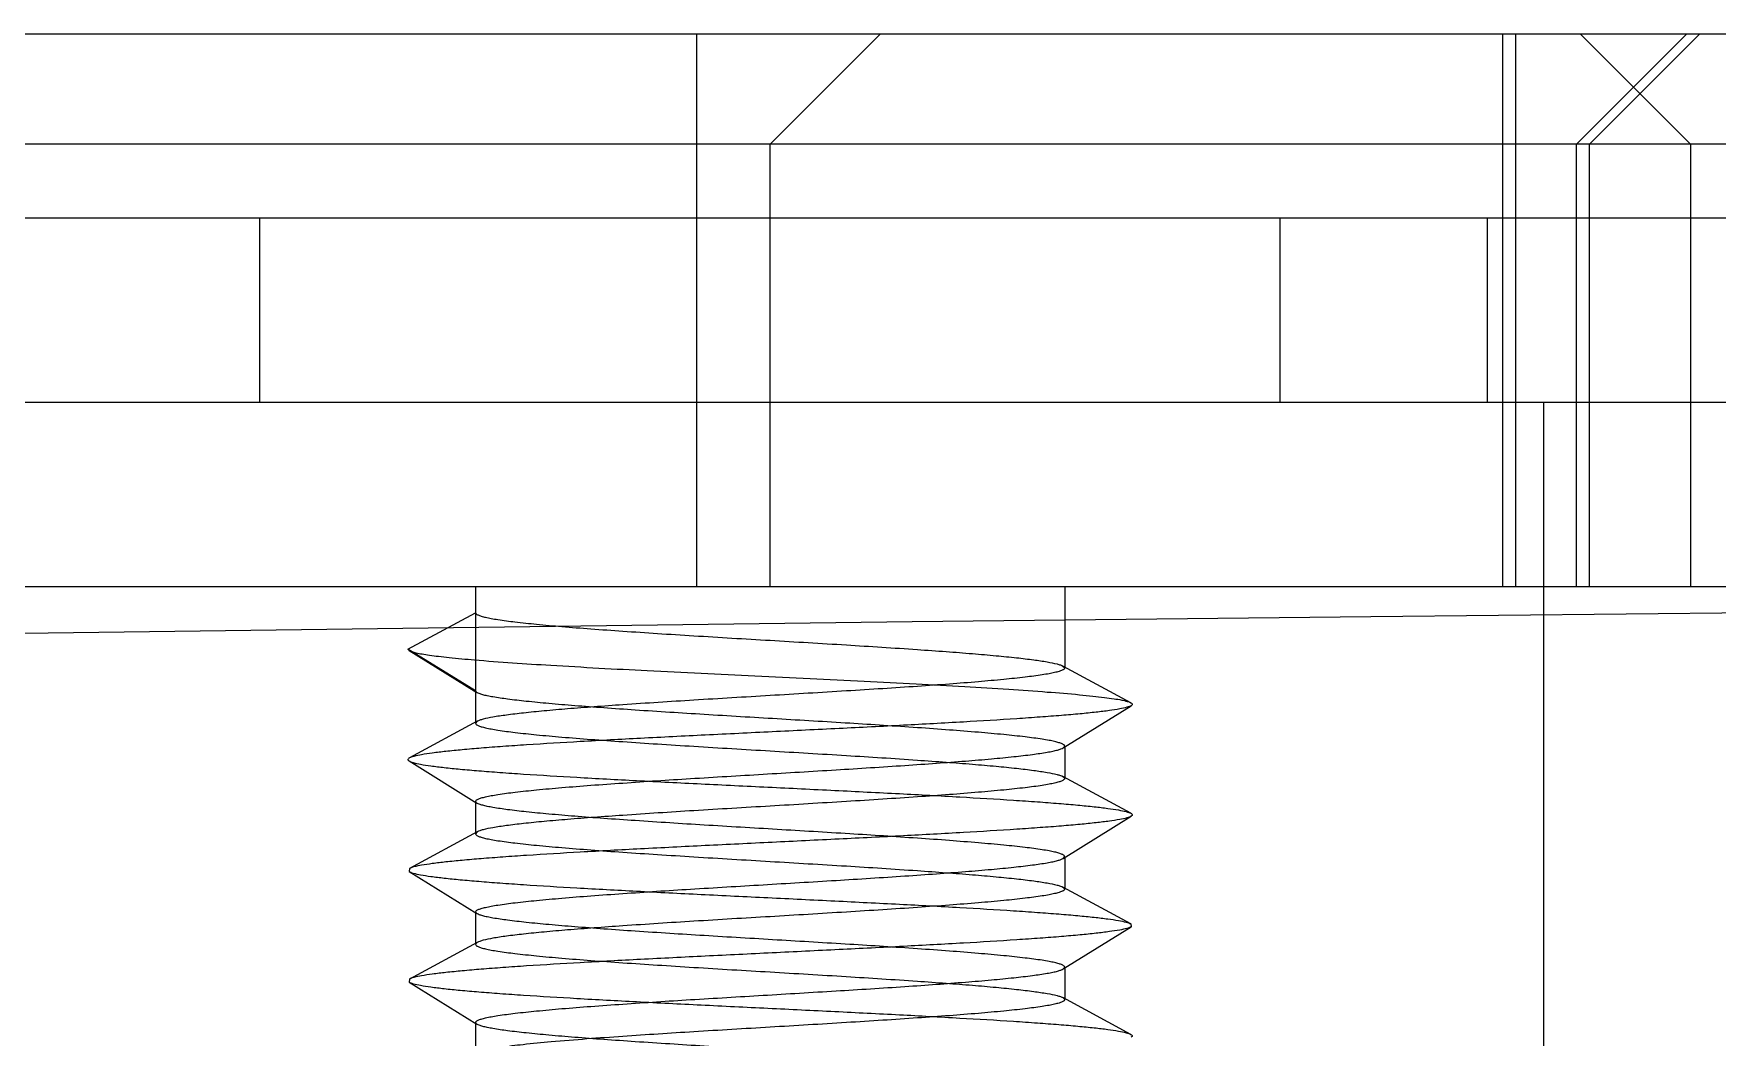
# Model space of a CAD drawing. Header units: inches. Extents: x -64 to 911, y 30 to 355.
# Drawn here: x 655.631 to 660.203, y 134.471 to 137.195 of the extents above; entities that cross this region are included whole.
import ezdxf

# ---------------------------------------------------------------- set-up
doc = ezdxf.new("R2010")
doc.units = ezdxf.units.IN
doc.layers.add('02___PRT_ALL_AXES', color=7, linetype='Continuous')
doc.layers.add('DEFAULT_2', color=8, linetype='Continuous')

msp = doc.modelspace()

# ---------------------------------------------------------------- linework, layer by layer
for p, q in [((515.0601, 137.1946), (833.356, 137.1946)), ((515.0601, 135.6946), (833.356, 135.6946))]:
    msp.add_line(p, q)
msp.add_arc((674.2081, -1221.0682), 1356.7628, 83.2637115, 96.7362885)
at = {"layer": '02___PRT_ALL_AXES'}
for p, q in [((659.731, 136.1946), (659.731, 135.6946)), ((659.731, 135.6946), (659.731, 132.2946))]:
    msp.add_line(p, q, dxfattribs=at)
at = {"layer": 'DEFAULT_2'}
for p, q in [((657.431, 137.1946), (657.431, 135.6946)), ((657.931, 137.1946), (657.631, 136.8946)), ((659.621, 135.6946), (659.621, 137.1946)), ((659.656, 135.6946), (659.656, 137.1946)), ((660.121, 137.1946), (659.821, 136.8946)), ((660.131, 136.8946), (659.831, 137.1946)), ((659.856, 136.8946), (660.156, 137.1946)), ((809.2147, 136.8946), (522.326, 136.8946)), ((657.631, 135.6946), (657.631, 136.8946)), ((659.821, 135.6946), (659.821, 136.8946)), ((659.856, 135.6946), (659.856, 136.8946)), ((660.131, 136.8946), (660.131, 135.6946)), ((654.8597, 136.6946), (665.1223, 136.6946)), ((656.2454, 136.1946), (656.2454, 136.6946)), ((659.0166, 136.1946), (659.0166, 136.6946)), ((659.5797, 136.1946), (659.5797, 136.6946)), ((654.8597, 136.1946), (665.1223, 136.1946)), ((656.831, 135.6946), (656.831, 135.3232)), ((658.431, 135.6946), (658.431, 135.4732)), ((656.6475, 135.5246), (656.831, 135.6232)), ((656.831, 135.411), (656.6475, 135.5246)), ((656.6475, 135.5246), (656.6505, 135.5208)), ((656.6505, 135.5208), (656.8347, 135.4065)), ((658.6105, 135.3789), (658.4261, 135.4785)), ((658.4261, 135.4785), (658.431, 135.4733)), ((656.8347, 135.4065), (656.831, 135.411)), ((658.4273, 135.2565), (658.6115, 135.3708)), ((656.8359, 135.3285), (656.6514, 135.2289)), ((656.8359, 135.3285), (656.831, 135.3232)), ((658.4273, 135.2565), (658.431, 135.2611)), ((658.431, 135.261), (658.431, 135.1732)), ((656.6505, 135.2208), (656.8347, 135.1065)), ((658.6105, 135.0789), (658.4261, 135.1785)), ((658.4261, 135.1785), (658.431, 135.1733)), ((656.8347, 135.1065), (656.831, 135.1111)), ((656.831, 135.111), (656.831, 135.0232)), ((656.8359, 135.0285), (656.6514, 134.9289)), ((656.8359, 135.0285), (656.831, 135.0232)), ((658.4273, 134.9565), (658.6115, 135.0708)), ((658.4273, 134.9565), (658.431, 134.9611)), ((658.431, 134.961), (658.431, 134.8732)), ((656.6514, 134.9289), (656.6505, 134.9208)), ((656.6505, 134.9208), (656.8347, 134.8065)), ((658.6105, 134.7789), (658.4261, 134.8785)), ((658.4261, 134.8785), (658.431, 134.8733)), ((656.8347, 134.8065), (656.831, 134.8111)), ((656.831, 134.811), (656.831, 134.7232)), ((658.4273, 134.6565), (658.6115, 134.7708)), ((658.6105, 134.7789), (658.6115, 134.7708)), ((656.8359, 134.7285), (656.6514, 134.6289)), ((656.8359, 134.7285), (656.831, 134.7232)), ((658.4273, 134.6565), (658.431, 134.661)), ((658.431, 134.661), (658.431, 134.5732)), ((656.6514, 134.6289), (656.6505, 134.6208)), ((656.6505, 134.6208), (656.8347, 134.5065)), ((658.6105, 134.4789), (658.4261, 134.5785)), ((658.4261, 134.5785), (658.431, 134.5732)), ((656.8347, 134.5065), (656.831, 134.5111)), ((656.831, 134.511), (656.831, 134.4232))]:
    msp.add_line(p, q, dxfattribs=at)
for points, knots in [([(656.831, 135.6232), (656.831, 135.6221), (656.8324, 135.6201), (656.835, 135.6184), (656.8395, 135.6161), (656.8474, 135.6134), (656.8593, 135.6104), (656.8745, 135.6073), (656.9011, 135.6029), (656.942, 135.5976), (656.9999, 135.5915), (657.0685, 135.5853), (657.1467, 135.5792), (657.2333, 135.573), (657.3266, 135.5668), (657.4599, 135.5584), (657.631, 135.5482), (657.8334, 135.5362), (657.9667, 135.5277), (658.031, 135.5232)], [0, 0, 0, 0, 0.002951, 0.005145, 0.007941, 0.015462, 0.025645, 0.038495, 0.053985, 0.092669, 0.1411, 0.19848, 0.263849, 0.336102, 0.414008, 0.496243, 0.668052, 0.839852, 1, 1, 1, 1]), ([(656.6505, 135.5208), (656.6528, 135.5194), (656.6591, 135.517), (656.6709, 135.514), (656.6871, 135.5109), (656.7074, 135.5077), (656.7319, 135.5046), (656.7726, 135.5001), (656.8051, 135.4971), (656.828, 135.4952)], [0, 0, 0, 0, 0.04471, 0.112491, 0.203751, 0.318314, 0.455838, 0.615766, 1, 1, 1, 1]), ([(656.828, 135.4952), (656.897, 135.4894), (657.0534, 135.4791), (657.3074, 135.4653), (657.5422, 135.4539), (657.7386, 135.4444), (657.8845, 135.4372), (658.0245, 135.43), (658.1554, 135.4228), (658.2742, 135.4157), (658.3781, 135.4086), (658.4542, 135.4024), (658.5059, 135.3973), (658.5372, 135.3937), (658.5633, 135.3902), (658.5841, 135.3867), (658.5993, 135.3832), (658.6075, 135.3805), (658.6105, 135.3789)], [0, 0, 0, 0, 0.116215, 0.263038, 0.427014, 0.510758, 0.5931, 0.672139, 0.746052, 0.813137, 0.871851, 0.920849, 0.941346, 0.959022, 0.973777, 0.985542, 0.994277, 1, 1, 1, 1]), ([(658.031, 135.5232), (658.057, 135.5214), (658.107, 135.5179), (658.1783, 135.5124), (658.2422, 135.5069), (658.2976, 135.5014), (658.344, 135.4959), (658.3806, 135.4905), (658.4048, 135.4858), (658.4188, 135.4817), (658.424, 135.4796), (658.4261, 135.4785)], [0, 0, 0, 0, 0.196693, 0.37717, 0.538715, 0.679239, 0.796913, 0.890175, 0.957973, 0.982173, 1, 1, 1, 1]), ([(658.431, 135.4733), (658.431, 135.4721), (658.4296, 135.4702), (658.427, 135.4684), (658.4225, 135.4661), (658.4147, 135.4634), (658.4028, 135.4604), (658.3876, 135.4573), (658.361, 135.4529), (658.32, 135.4476), (658.2622, 135.4415), (658.1936, 135.4353), (658.1153, 135.4292), (658.0288, 135.423), (657.9355, 135.4168), (657.8021, 135.4085), (657.631, 135.3982), (657.4286, 135.3862), (657.2953, 135.3777), (657.231, 135.3732)], [0, 0, 0, 0, 0.002946, 0.005136, 0.007926, 0.015442, 0.025615, 0.038456, 0.053942, 0.09261, 0.141033, 0.198411, 0.263781, 0.33604, 0.413953, 0.496193, 0.668011, 0.839832, 1, 1, 1, 1]), ([(658.031, 135.311), (657.9698, 135.3153), (657.8429, 135.3234), (657.6498, 135.3349), (657.4556, 135.3465), (657.2986, 135.3564), (657.1814, 135.3645), (657.1031, 135.3704), (657.033, 135.3762), (656.9722, 135.3821), (656.9217, 135.3879), (656.8864, 135.393), (656.8639, 135.3972), (656.8514, 135.4001), (656.8419, 135.403), (656.8367, 135.4052), (656.8347, 135.4065)], [0, 0, 0, 0, 0.153215, 0.317568, 0.482925, 0.639047, 0.710595, 0.776296, 0.835139, 0.886221, 0.928765, 0.962148, 0.975256, 0.985931, 0.994162, 1, 1, 1, 1]), ([(658.6115, 135.3708), (658.6101, 135.3699), (658.6063, 135.3683), (658.596, 135.365), (658.5778, 135.3613), (658.5499, 135.357), (658.5141, 135.3527), (658.4707, 135.3483), (658.4201, 135.344), (658.3626, 135.3396), (658.274, 135.3334), (658.1502, 135.326), (657.9894, 135.3173), (657.8162, 135.3086), (657.6367, 135.2999), (657.457, 135.2911), (657.2832, 135.2824), (657.1215, 135.2737), (656.9967, 135.2663), (656.9071, 135.2602), (656.8488, 135.2558), (656.7973, 135.2514), (656.7529, 135.247), (656.7162, 135.2427), (656.6873, 135.2384), (656.6682, 135.2347), (656.6572, 135.2314), (656.6531, 135.2298), (656.6514, 135.2289)], [0, 0, 0, 0, 0.002611, 0.006215, 0.016495, 0.030864, 0.049236, 0.071467, 0.097374, 0.12674, 0.159315, 0.232952, 0.315766, 0.404918, 0.497344, 0.589872, 0.679323, 0.762625, 0.836921, 0.869882, 0.899668, 0.926026, 0.948731, 0.9676, 0.982482, 0.993281, 0.997144, 1, 1, 1, 1]), ([(657.231, 135.3732), (657.2049, 135.3714), (657.155, 135.3679), (657.0836, 135.3624), (657.0198, 135.3569), (656.9643, 135.3514), (656.918, 135.3459), (656.8814, 135.3405), (656.8572, 135.3358), (656.8432, 135.3317), (656.838, 135.3296), (656.8359, 135.3285)], [0, 0, 0, 0, 0.196709, 0.377163, 0.538697, 0.679227, 0.796903, 0.890174, 0.957969, 0.982175, 1, 1, 1, 1]), ([(658.6105, 135.3789), (658.6116, 135.3783), (658.6132, 135.3773), (658.6146, 135.3753), (658.6145, 135.3738), (658.6136, 135.3722), (658.6124, 135.3714), (658.6115, 135.3708)], [0, 0, 0, 0, 0.316104, 0.524236, 0.615623, 0.718573, 1, 1, 1, 1]), ([(656.831, 135.3232), (656.831, 135.3221), (656.8324, 135.3201), (656.835, 135.3184), (656.8395, 135.3161), (656.8474, 135.3134), (656.8593, 135.3104), (656.8745, 135.3073), (656.9011, 135.3029), (656.9421, 135.2976), (656.9999, 135.2915), (657.0685, 135.2853), (657.1467, 135.2792), (657.2333, 135.273), (657.3266, 135.2668), (657.4599, 135.2584), (657.631, 135.2482), (657.8334, 135.2362), (657.9667, 135.2277), (658.031, 135.2232)], [0, 0, 0, 0, 0.002951, 0.005147, 0.007944, 0.015466, 0.025647, 0.038499, 0.05399, 0.092674, 0.141104, 0.198485, 0.263857, 0.336107, 0.414011, 0.496244, 0.668052, 0.839855, 1, 1, 1, 1]), ([(658.431, 135.2611), (658.431, 135.2622), (658.4296, 135.2642), (658.427, 135.2659), (658.4224, 135.2682), (658.4146, 135.2709), (658.4027, 135.2739), (658.3875, 135.277), (658.3609, 135.2814), (658.3199, 135.2867), (658.2621, 135.2928), (658.1935, 135.299), (658.1152, 135.3051), (658.06, 135.3091), (658.031, 135.311)], [0, 0, 0, 0, 0.008786, 0.015321, 0.023648, 0.046042, 0.076335, 0.114577, 0.160673, 0.27577, 0.419851, 0.590553, 0.785114, 1, 1, 1, 1]), ([(657.231, 135.161), (657.2922, 135.1653), (657.4191, 135.1734), (657.6122, 135.1849), (657.8064, 135.1965), (657.9634, 135.2064), (658.0806, 135.2145), (658.1589, 135.2204), (658.229, 135.2262), (658.2898, 135.2321), (658.3403, 135.2379), (658.3756, 135.243), (658.3981, 135.2472), (658.4106, 135.2501), (658.4201, 135.253), (658.4253, 135.2552), (658.4273, 135.2565)], [0, 0, 0, 0, 0.153219, 0.317585, 0.482945, 0.639064, 0.710611, 0.776315, 0.83516, 0.886237, 0.928778, 0.962155, 0.975262, 0.985932, 0.994163, 1, 1, 1, 1]), ([(656.6514, 135.2289), (656.6504, 135.2283), (656.6488, 135.2273), (656.6474, 135.2253), (656.6475, 135.2238), (656.6484, 135.2222), (656.6496, 135.2214), (656.6505, 135.2208)], [0, 0, 0, 0, 0.316081, 0.524228, 0.615626, 0.718557, 1, 1, 1, 1]), ([(656.6505, 135.2208), (656.6519, 135.2199), (656.6557, 135.2183), (656.666, 135.215), (656.6842, 135.2113), (656.7121, 135.207), (656.7479, 135.2027), (656.7913, 135.1983), (656.8419, 135.194), (656.8993, 135.1896), (656.988, 135.1834), (657.1118, 135.176), (657.2726, 135.1673), (657.4457, 135.1586), (657.6253, 135.1499), (657.805, 135.1411), (657.9788, 135.1324), (658.1405, 135.1237), (658.2653, 135.1163), (658.3549, 135.1102), (658.4132, 135.1058), (658.4647, 135.1014), (658.509, 135.097), (658.5458, 135.0927), (658.5747, 135.0884), (658.5938, 135.0847), (658.6048, 135.0814), (658.6089, 135.0798), (658.6105, 135.0789)], [0, 0, 0, 0, 0.002611, 0.006216, 0.016495, 0.030865, 0.049236, 0.071467, 0.097374, 0.12674, 0.159315, 0.232952, 0.315766, 0.404918, 0.497344, 0.589872, 0.679323, 0.762625, 0.836921, 0.869882, 0.899668, 0.926025, 0.948731, 0.9676, 0.982482, 0.99328, 0.997143, 1, 1, 1, 1]), ([(658.031, 135.2232), (658.057, 135.2214), (658.107, 135.2179), (658.1783, 135.2124), (658.2422, 135.2069), (658.2976, 135.2014), (658.344, 135.1959), (658.3806, 135.1905), (658.4048, 135.1858), (658.4188, 135.1817), (658.424, 135.1796), (658.4261, 135.1785)], [0, 0, 0, 0, 0.196688, 0.377164, 0.538712, 0.679237, 0.796915, 0.890178, 0.957977, 0.982175, 1, 1, 1, 1]), ([(658.431, 135.1733), (658.431, 135.1721), (658.4296, 135.1702), (658.427, 135.1684), (658.4225, 135.1661), (658.4147, 135.1634), (658.4028, 135.1604), (658.3876, 135.1573), (658.361, 135.1529), (658.32, 135.1476), (658.2622, 135.1415), (658.1936, 135.1353), (658.1153, 135.1292), (658.0288, 135.123), (657.9355, 135.1168), (657.8021, 135.1084), (657.631, 135.0982), (657.4286, 135.0862), (657.2953, 135.0777), (657.231, 135.0732)], [0, 0, 0, 0, 0.002947, 0.005136, 0.007927, 0.015443, 0.025617, 0.038458, 0.053945, 0.092616, 0.141039, 0.198415, 0.263784, 0.336042, 0.413954, 0.496196, 0.668015, 0.839831, 1, 1, 1, 1]), ([(656.831, 135.1111), (656.831, 135.1123), (656.8324, 135.1142), (656.835, 135.1159), (656.8396, 135.1182), (656.8474, 135.1209), (656.8593, 135.1239), (656.8745, 135.127), (656.9011, 135.1314), (656.9421, 135.1367), (656.9999, 135.1428), (657.0685, 135.149), (657.1468, 135.1551), (657.202, 135.1591), (657.231, 135.161)], [0, 0, 0, 0, 0.008793, 0.015335, 0.023667, 0.046068, 0.076369, 0.114618, 0.160717, 0.275825, 0.419907, 0.590602, 0.785144, 1, 1, 1, 1]), ([(658.031, 135.011), (657.9698, 135.0153), (657.8429, 135.0234), (657.6498, 135.0349), (657.4556, 135.0465), (657.2985, 135.0564), (657.1814, 135.0645), (657.103, 135.0704), (657.033, 135.0762), (656.9722, 135.0821), (656.9217, 135.0879), (656.8864, 135.093), (656.8639, 135.0972), (656.8514, 135.1001), (656.8419, 135.103), (656.8367, 135.1052), (656.8347, 135.1065)], [0, 0, 0, 0, 0.153219, 0.317574, 0.482931, 0.639056, 0.710605, 0.776306, 0.83515, 0.886228, 0.928771, 0.962153, 0.97526, 0.985931, 0.994163, 1, 1, 1, 1]), ([(657.231, 135.0732), (657.2049, 135.0714), (657.155, 135.0679), (657.0836, 135.0624), (657.0198, 135.0569), (656.9643, 135.0514), (656.918, 135.0459), (656.8814, 135.0405), (656.8572, 135.0358), (656.8432, 135.0317), (656.838, 135.0296), (656.8359, 135.0285)], [0, 0, 0, 0, 0.196694, 0.377169, 0.538708, 0.679229, 0.796904, 0.89017, 0.957973, 0.982173, 1, 1, 1, 1]), ([(658.6105, 135.0789), (658.6116, 135.0783), (658.6132, 135.0773), (658.6146, 135.0753), (658.6145, 135.0738), (658.6136, 135.0722), (658.6124, 135.0714), (658.6115, 135.0708)], [0, 0, 0, 0, 0.316082, 0.524236, 0.615651, 0.718581, 1, 1, 1, 1]), ([(658.6115, 135.0708), (658.6101, 135.0699), (658.6063, 135.0683), (658.596, 135.065), (658.5778, 135.0613), (658.5499, 135.057), (658.5141, 135.0527), (658.4707, 135.0483), (658.4201, 135.0439), (658.3626, 135.0396), (658.274, 135.0334), (658.1502, 135.026), (657.9894, 135.0173), (657.8162, 135.0086), (657.6367, 134.9999), (657.457, 134.9911), (657.2832, 134.9824), (657.1215, 134.9737), (656.9967, 134.9663), (656.9071, 134.9602), (656.8488, 134.9558), (656.7973, 134.9514), (656.7529, 134.947), (656.7162, 134.9427), (656.6873, 134.9384), (656.6682, 134.9347), (656.6572, 134.9314), (656.6531, 134.9298), (656.6514, 134.9289)], [0, 0, 0, 0, 0.002611, 0.006217, 0.016495, 0.030866, 0.049236, 0.071468, 0.097374, 0.126741, 0.159315, 0.232952, 0.315766, 0.404918, 0.497344, 0.589872, 0.679323, 0.762625, 0.836921, 0.869881, 0.899668, 0.926024, 0.948731, 0.967599, 0.982482, 0.993279, 0.997143, 1, 1, 1, 1]), ([(656.831, 135.0232), (656.831, 135.0221), (656.8324, 135.0201), (656.835, 135.0184), (656.8395, 135.0161), (656.8474, 135.0134), (656.8593, 135.0104), (656.8745, 135.0073), (656.9011, 135.0029), (656.942, 134.9976), (656.9999, 134.9915), (657.0685, 134.9853), (657.1467, 134.9792), (657.2332, 134.973), (657.3266, 134.9668), (657.4599, 134.9584), (657.631, 134.9482), (657.8334, 134.9362), (657.9667, 134.9277), (658.031, 134.9232)], [0, 0, 0, 0, 0.002951, 0.005144, 0.007939, 0.015463, 0.025642, 0.03849, 0.053982, 0.092659, 0.141089, 0.19847, 0.263839, 0.336093, 0.413997, 0.496228, 0.668038, 0.839847, 1, 1, 1, 1]), ([(658.431, 134.9611), (658.431, 134.9622), (658.4296, 134.9641), (658.427, 134.9659), (658.4224, 134.9682), (658.4146, 134.9709), (658.4027, 134.9739), (658.3875, 134.977), (658.3609, 134.9814), (658.3199, 134.9867), (658.2621, 134.9928), (658.1935, 134.9989), (658.1152, 135.0051), (658.06, 135.0091), (658.031, 135.011)], [0, 0, 0, 0, 0.008781, 0.015312, 0.023635, 0.04602, 0.076306, 0.114544, 0.160637, 0.275732, 0.419816, 0.590523, 0.785097, 1, 1, 1, 1]), ([(657.231, 134.861), (657.2922, 134.8653), (657.4191, 134.8734), (657.6122, 134.8849), (657.8064, 134.8965), (657.9634, 134.9064), (658.0806, 134.9145), (658.1589, 134.9204), (658.229, 134.9262), (658.2898, 134.9321), (658.3403, 134.9379), (658.3756, 134.943), (658.3981, 134.9472), (658.4106, 134.9501), (658.4201, 134.953), (658.4253, 134.9552), (658.4273, 134.9565)], [0, 0, 0, 0, 0.153218, 0.317584, 0.482947, 0.639065, 0.710611, 0.776314, 0.835159, 0.886236, 0.928778, 0.962156, 0.975263, 0.985933, 0.994163, 1, 1, 1, 1]), ([(656.6505, 134.9208), (656.6519, 134.9199), (656.6557, 134.9183), (656.666, 134.915), (656.6842, 134.9113), (656.7121, 134.907), (656.7479, 134.9027), (656.7913, 134.8983), (656.8419, 134.8939), (656.8993, 134.8896), (656.988, 134.8834), (657.1118, 134.876), (657.2726, 134.8673), (657.4457, 134.8586), (657.6253, 134.8499), (657.805, 134.8411), (657.9788, 134.8324), (658.1405, 134.8237), (658.2653, 134.8163), (658.3549, 134.8102), (658.4132, 134.8058), (658.4647, 134.8014), (658.509, 134.797), (658.5458, 134.7927), (658.5747, 134.7884), (658.5938, 134.7847), (658.6048, 134.7814), (658.6089, 134.7798), (658.6105, 134.7789)], [0, 0, 0, 0, 0.002611, 0.006217, 0.016495, 0.030866, 0.049236, 0.071468, 0.097374, 0.126741, 0.159315, 0.232952, 0.315766, 0.404918, 0.497344, 0.589872, 0.679323, 0.762625, 0.836921, 0.869881, 0.899668, 0.926024, 0.948731, 0.967598, 0.982482, 0.993279, 0.997142, 1, 1, 1, 1]), ([(658.031, 134.9232), (658.057, 134.9214), (658.107, 134.9179), (658.1783, 134.9124), (658.2422, 134.9069), (658.2976, 134.9014), (658.344, 134.8959), (658.3806, 134.8905), (658.4048, 134.8858), (658.4188, 134.8817), (658.424, 134.8796), (658.4261, 134.8785)], [0, 0, 0, 0, 0.196687, 0.377166, 0.538714, 0.67924, 0.796917, 0.890181, 0.95798, 0.982176, 1, 1, 1, 1]), ([(656.831, 134.8111), (656.831, 134.8123), (656.8324, 134.8142), (656.835, 134.8159), (656.8396, 134.8182), (656.8474, 134.8209), (656.8593, 134.8239), (656.8745, 134.827), (656.9011, 134.8314), (656.9421, 134.8367), (656.9999, 134.8428), (657.0685, 134.849), (657.1468, 134.8551), (657.202, 134.8591), (657.231, 134.861)], [0, 0, 0, 0, 0.008795, 0.015339, 0.023673, 0.046078, 0.076382, 0.114633, 0.160732, 0.27584, 0.41992, 0.590611, 0.785151, 1, 1, 1, 1]), ([(658.431, 134.8733), (658.431, 134.8721), (658.4296, 134.8702), (658.427, 134.8684), (658.4225, 134.8661), (658.4147, 134.8634), (658.4028, 134.8604), (658.3876, 134.8573), (658.361, 134.8529), (658.32, 134.8476), (658.2622, 134.8415), (658.1936, 134.8353), (658.1153, 134.8292), (658.0288, 134.823), (657.9355, 134.8168), (657.8021, 134.8085), (657.631, 134.7982), (657.4286, 134.7862), (657.2953, 134.7777), (657.231, 134.7732)], [0, 0, 0, 0, 0.002946, 0.005135, 0.007925, 0.01544, 0.025613, 0.038453, 0.053939, 0.092609, 0.141032, 0.198407, 0.263774, 0.33603, 0.413943, 0.496185, 0.668011, 0.839829, 1, 1, 1, 1]), ([(658.031, 134.711), (657.9698, 134.7153), (657.8429, 134.7234), (657.6498, 134.7349), (657.4556, 134.7465), (657.2986, 134.7564), (657.1814, 134.7645), (657.103, 134.7704), (657.033, 134.7762), (656.9722, 134.7821), (656.9217, 134.7879), (656.8864, 134.793), (656.8639, 134.7972), (656.8514, 134.8001), (656.8419, 134.803), (656.8367, 134.8052), (656.8347, 134.8065)], [0, 0, 0, 0, 0.153219, 0.317575, 0.482929, 0.639053, 0.710603, 0.776306, 0.83515, 0.886228, 0.92877, 0.962153, 0.97526, 0.985931, 0.994164, 1, 1, 1, 1]), ([(658.6115, 134.7708), (658.6101, 134.7699), (658.6063, 134.7683), (658.596, 134.765), (658.5778, 134.7613), (658.5499, 134.757), (658.5141, 134.7527), (658.4707, 134.7483), (658.4201, 134.7439), (658.3626, 134.7396), (658.274, 134.7334), (658.1502, 134.726), (657.9894, 134.7173), (657.8162, 134.7086), (657.6367, 134.6999), (657.457, 134.6911), (657.2832, 134.6824), (657.1215, 134.6737), (656.9967, 134.6663), (656.9071, 134.6602), (656.8488, 134.6558), (656.7973, 134.6514), (656.7529, 134.647), (656.7162, 134.6427), (656.6873, 134.6384), (656.6682, 134.6347), (656.6572, 134.6314), (656.6531, 134.6298), (656.6514, 134.6289)], [0, 0, 0, 0, 0.002611, 0.006217, 0.016495, 0.030866, 0.049236, 0.071468, 0.097374, 0.126741, 0.159315, 0.232952, 0.315766, 0.404918, 0.497344, 0.589872, 0.679323, 0.762625, 0.836921, 0.869881, 0.899668, 0.926024, 0.948731, 0.967598, 0.982482, 0.993279, 0.997142, 1, 1, 1, 1]), ([(657.231, 134.7732), (657.2049, 134.7714), (657.155, 134.7679), (657.0836, 134.7624), (657.0198, 134.7569), (656.9643, 134.7514), (656.918, 134.7459), (656.8814, 134.7405), (656.8572, 134.7358), (656.8432, 134.7317), (656.838, 134.7296), (656.8359, 134.7285)], [0, 0, 0, 0, 0.196695, 0.377171, 0.538714, 0.679235, 0.796907, 0.890171, 0.957972, 0.982173, 1, 1, 1, 1]), ([(656.831, 134.7232), (656.831, 134.7221), (656.8324, 134.7202), (656.835, 134.7184), (656.8395, 134.7161), (656.8473, 134.7134), (656.8592, 134.7104), (656.8744, 134.7073), (656.901, 134.7029), (656.942, 134.6976), (656.9998, 134.6915), (657.0684, 134.6853), (657.1467, 134.6792), (657.2332, 134.673), (657.3265, 134.6668), (657.4599, 134.6584), (657.631, 134.6482), (657.8333, 134.6362), (657.9667, 134.6277), (658.031, 134.6232)], [0, 0, 0, 0, 0.002949, 0.00514, 0.007933, 0.015453, 0.025628, 0.038472, 0.05396, 0.092632, 0.141056, 0.198435, 0.263805, 0.336061, 0.41397, 0.496206, 0.668022, 0.839839, 1, 1, 1, 1]), ([(658.431, 134.661), (658.431, 134.6622), (658.4296, 134.6641), (658.427, 134.6659), (658.4225, 134.6682), (658.4146, 134.6709), (658.4027, 134.6739), (658.3875, 134.677), (658.3609, 134.6814), (658.3199, 134.6867), (658.2621, 134.6928), (658.1935, 134.6989), (658.1152, 134.7051), (658.06, 134.7091), (658.031, 134.711)], [0, 0, 0, 0, 0.008779, 0.015303, 0.023617, 0.045999, 0.076283, 0.11451, 0.160603, 0.275693, 0.419792, 0.590503, 0.785066, 1, 1, 1, 1]), ([(656.6505, 134.6208), (656.6519, 134.6199), (656.6557, 134.6183), (656.666, 134.615), (656.6842, 134.6113), (656.7121, 134.607), (656.7479, 134.6027), (656.7913, 134.5983), (656.8419, 134.594), (656.8993, 134.5896), (656.988, 134.5834), (657.1118, 134.576), (657.2726, 134.5673), (657.4457, 134.5586), (657.6253, 134.5499), (657.805, 134.5411), (657.9788, 134.5324), (658.1405, 134.5237), (658.2653, 134.5163), (658.3549, 134.5102), (658.4132, 134.5058), (658.4647, 134.5014), (658.509, 134.497), (658.5458, 134.4927), (658.5747, 134.4884), (658.5938, 134.4847), (658.6048, 134.4814), (658.6089, 134.4798), (658.6105, 134.4789)], [0, 0, 0, 0, 0.00261, 0.006217, 0.016495, 0.030865, 0.049236, 0.071468, 0.097374, 0.126741, 0.159315, 0.232952, 0.315766, 0.404918, 0.497344, 0.589872, 0.679323, 0.762625, 0.836921, 0.869881, 0.899668, 0.926024, 0.948731, 0.967599, 0.982482, 0.993279, 0.997142, 1, 1, 1, 1]), ([(657.231, 134.561), (657.2922, 134.5653), (657.4191, 134.5734), (657.6122, 134.5849), (657.8064, 134.5965), (657.9634, 134.6064), (658.0806, 134.6145), (658.1589, 134.6204), (658.229, 134.6262), (658.2898, 134.6321), (658.3403, 134.6379), (658.3756, 134.643), (658.3981, 134.6472), (658.4106, 134.6501), (658.4201, 134.653), (658.4253, 134.6552), (658.4273, 134.6565)], [0, 0, 0, 0, 0.153216, 0.31758, 0.482942, 0.639062, 0.710609, 0.776311, 0.835154, 0.886236, 0.928777, 0.962154, 0.975263, 0.985935, 0.994162, 1, 1, 1, 1]), ([(658.031, 134.6232), (658.0571, 134.6214), (658.107, 134.6179), (658.1783, 134.6124), (658.2422, 134.6069), (658.2976, 134.6014), (658.344, 134.5959), (658.3806, 134.5905), (658.4048, 134.5858), (658.4188, 134.5817), (658.424, 134.5796), (658.4261, 134.5785)], [0, 0, 0, 0, 0.196706, 0.377159, 0.538698, 0.67923, 0.796907, 0.890176, 0.957971, 0.982175, 1, 1, 1, 1]), ([(658.431, 134.5732), (658.431, 134.5721), (658.4296, 134.5701), (658.427, 134.5684), (658.4225, 134.5661), (658.4147, 134.5634), (658.4027, 134.5604), (658.3875, 134.5573), (658.3609, 134.5529), (658.32, 134.5476), (658.2621, 134.5415), (658.1935, 134.5353), (658.1153, 134.5292), (658.0288, 134.523), (657.9354, 134.5168), (657.8021, 134.5084), (657.631, 134.4982), (657.4286, 134.4862), (657.2953, 134.4777), (657.231, 134.4732)], [0, 0, 0, 0, 0.002948, 0.005141, 0.007935, 0.015452, 0.025627, 0.038475, 0.053962, 0.092639, 0.141064, 0.198443, 0.263812, 0.336063, 0.413972, 0.496211, 0.66803, 0.839842, 1, 1, 1, 1]), ([(656.831, 134.5111), (656.831, 134.5123), (656.8324, 134.5142), (656.835, 134.5159), (656.8396, 134.5182), (656.8474, 134.5209), (656.8593, 134.5239), (656.8745, 134.527), (656.9011, 134.5314), (656.9421, 134.5367), (656.9999, 134.5428), (657.0685, 134.549), (657.1468, 134.5551), (657.202, 134.5591), (657.231, 134.561)], [0, 0, 0, 0, 0.008794, 0.015336, 0.023669, 0.046072, 0.076374, 0.114624, 0.160722, 0.275827, 0.419908, 0.590601, 0.785144, 1, 1, 1, 1]), ([(658.031, 134.411), (657.9698, 134.4153), (657.8429, 134.4234), (657.6498, 134.4349), (657.4556, 134.4465), (657.2986, 134.4564), (657.1814, 134.4645), (657.103, 134.4704), (657.033, 134.4762), (656.9722, 134.4821), (656.9217, 134.4879), (656.8864, 134.493), (656.8639, 134.4972), (656.8514, 134.5001), (656.8419, 134.503), (656.8367, 134.5052), (656.8347, 134.5065)], [0, 0, 0, 0, 0.153218, 0.317576, 0.482929, 0.639051, 0.710601, 0.776305, 0.835151, 0.886229, 0.928771, 0.962152, 0.97526, 0.985931, 0.994163, 1, 1, 1, 1]), ([(658.6105, 134.4789), (658.6116, 134.4783), (658.6132, 134.4773), (658.6146, 134.4753), (658.6145, 134.4738), (658.6136, 134.4722), (658.6124, 134.4714), (658.6115, 134.4708)], [0, 0, 0, 0, 0.316234, 0.52428, 0.615716, 0.718695, 1, 1, 1, 1]), ([(657.231, 134.4732), (657.1661, 134.4688), (657.0757, 134.4622), (656.9654, 134.4516), (656.92, 134.4462), (656.9001, 134.4432)], [0, 0, 0, 0, 0.587233, 0.818339, 1, 1, 1, 1])]:
    msp.add_open_spline(points, degree=3, knots=knots, dxfattribs=at)

doc.saveas('drawing.dxf')
